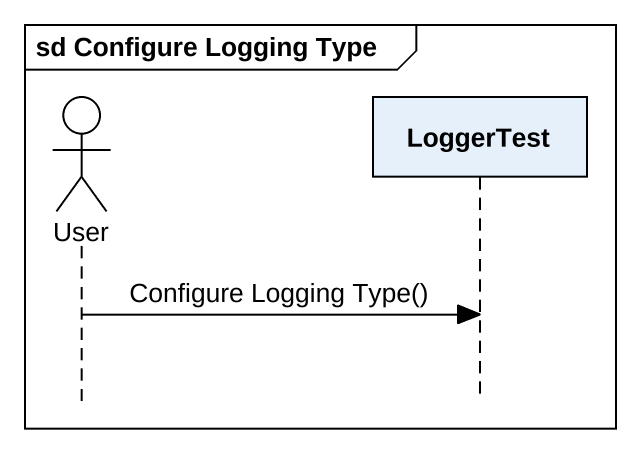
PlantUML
@startuml
mainframe sd Configure Logging Type
hide footbox
actor User
participant LoggerTest

User -> LoggerTest : Configure Logging Type()
@enduml
